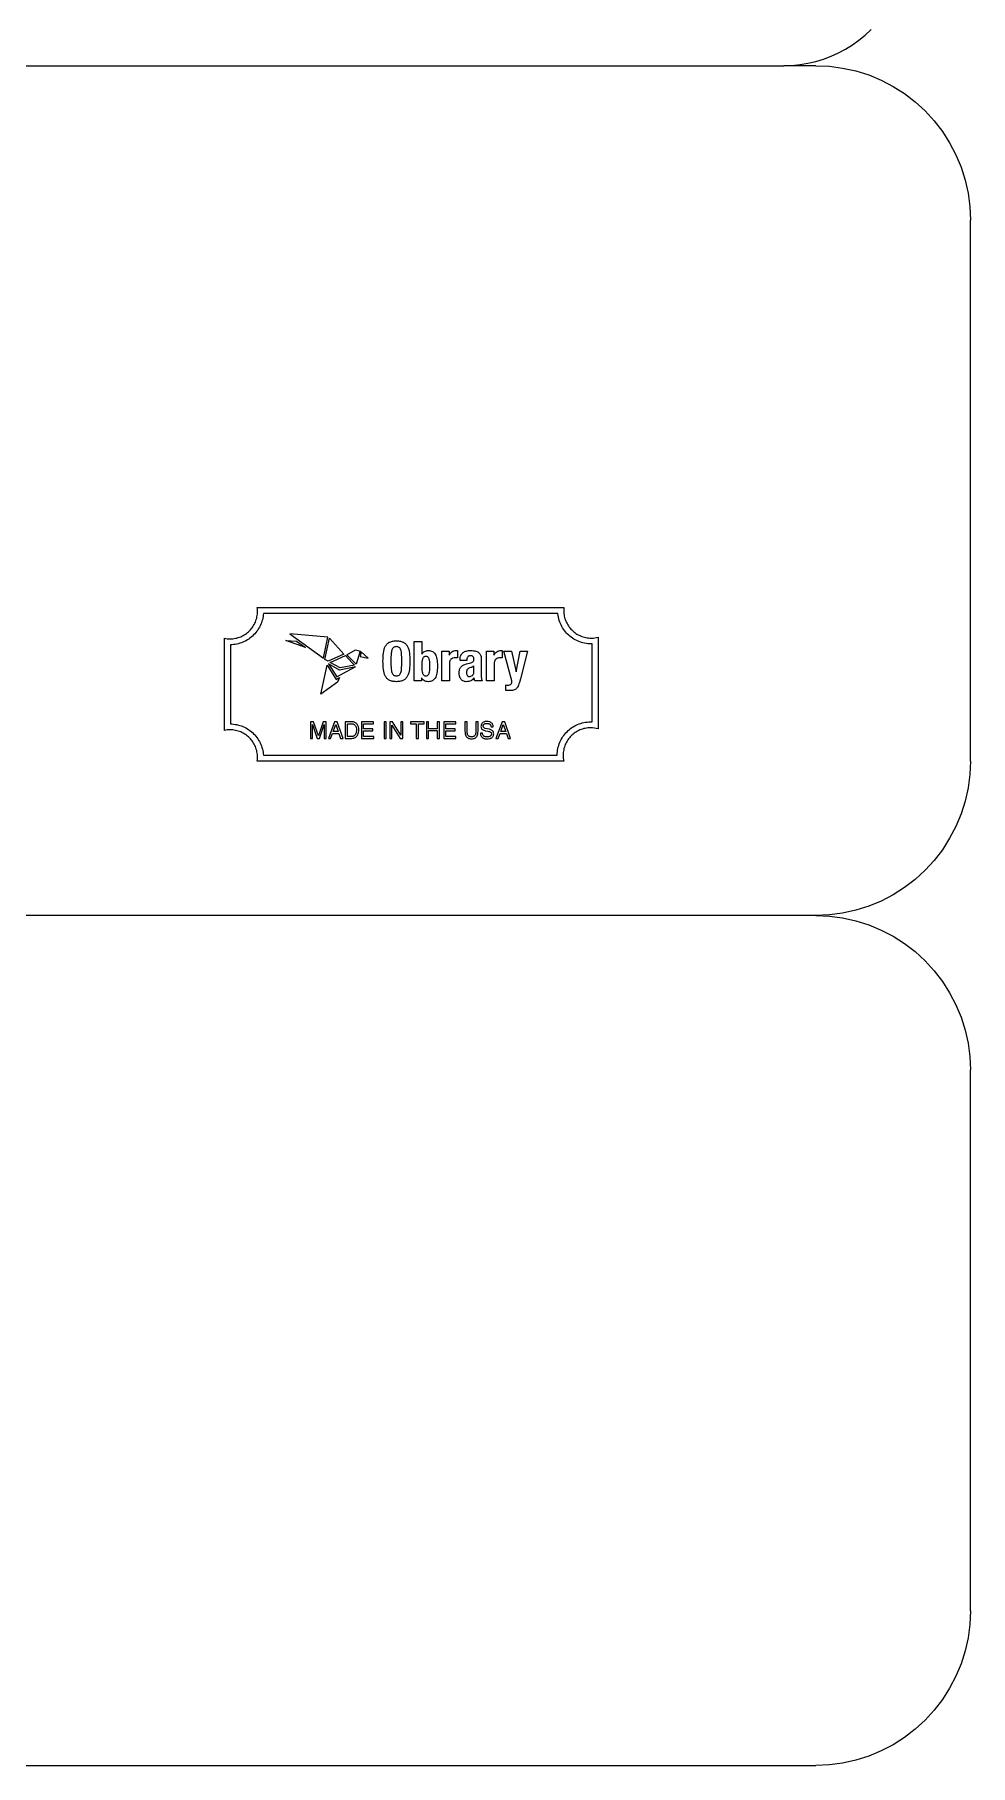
# Model space of a CAD drawing. Extents: x -213 to 213, y -294 to 294.
# Drawn here: x 59.5 to 213.3, y -293.6 to -8.9 of the extents above; entities that cross this region are included whole.
import ezdxf

# ---------------------------------------------------------------- set-up
doc = ezdxf.new("R2010")
doc.units = 0
doc.header["$MEASUREMENT"] = 0
doc.layers.get('0').update_dxf_attribs({"linetype": 'CONTINUOUS'})

msp = doc.modelspace()

# ---------------------------------------------------------------- linework, layer by layer
for p, q in [((196.05, -8.96), (197.01, -8.05)), ((191.65, -11.89), (192.82, -11.27)), ((192.82, -11.27), (193.95, -10.57)), ((193.95, -10.57), (195.02, -9.8)), ((195.02, -9.8), (196.05, -8.96)), ((55.25, -13.98), (182.7, -13.98)), ((182.7, -13.98), (184.02, -13.94)), ((187.94, -13.98), (182.7, -13.98)), ((184.02, -13.94), (185.34, -13.81)), ((185.34, -13.81), (186.65, -13.59)), ((186.65, -13.59), (187.94, -13.29)), ((187.94, -13.29), (189.21, -12.91)), ((187.94, -13.98), (190.16, -14.08)), ((189.21, -12.91), (190.45, -12.44)), ((190.16, -14.08), (192.35, -14.37)), ((190.45, -12.44), (191.65, -11.89)), ((192.35, -14.37), (194.52, -14.85)), ((194.52, -14.85), (196.63, -15.51)), ((196.63, -15.51), (198.68, -16.36)), ((198.68, -16.36), (200.64, -17.39)), ((200.64, -17.39), (202.51, -18.58)), ((202.51, -18.58), (204.27, -19.92)), ((204.27, -19.92), (205.9, -21.42)), ((205.9, -21.42), (207.4, -23.06)), ((207.4, -23.06), (208.75, -24.81)), ((208.75, -24.81), (209.94, -26.68)), ((209.94, -26.68), (210.96, -28.65)), ((210.96, -28.65), (211.81, -30.7)), ((211.81, -30.7), (212.48, -32.81)), ((212.48, -32.81), (212.96, -34.97)), ((212.96, -34.97), (213.25, -37.17)), ((213.25, -37.17), (213.34, -39.38)), ((213.34, -128.37), (213.34, -39.38)), ((95.81, -105.5), (95.89, -105.29)), ((95.89, -105.29), (95.96, -105.08)), ((95.96, -105.08), (96.02, -104.86)), ((96.02, -104.86), (96.07, -104.65)), ((96.07, -104.65), (96.11, -104.42)), ((96.11, -104.42), (96.14, -104.2)), ((96.12, -103.11), (146.52, -103.11)), ((96.15, -103.42), (96.12, -103.11)), ((96.14, -104.2), (96.16, -103.97)), ((96.17, -103.73), (96.15, -103.42)), ((96.16, -103.97), (96.17, -103.73)), ((96.96, -105.11), (96.89, -105.37)), ((97.02, -104.84), (96.96, -105.11)), ((97.07, -104.57), (97.02, -104.84)), ((97.11, -104.29), (97.07, -104.57)), ((97.12, -104.08), (97.11, -104.29)), ((145.55, -104.08), (97.12, -104.08)), ((145.55, -104.16), (145.55, -104.08)), ((145.59, -104.44), (145.55, -104.16)), ((145.64, -104.71), (145.59, -104.44)), ((145.7, -104.97), (145.64, -104.71)), ((145.77, -105.23), (145.7, -104.97)), ((145.86, -105.49), (145.77, -105.23)), ((146.5, -103.35), (146.49, -103.6)), ((146.49, -103.6), (146.5, -103.83)), ((146.52, -103.11), (146.5, -103.35)), ((146.5, -103.83), (146.52, -104.06)), ((146.52, -104.06), (146.55, -104.29)), ((146.55, -104.29), (146.58, -104.51)), ((146.58, -104.51), (146.64, -104.73)), ((146.64, -104.73), (146.7, -104.95)), ((146.7, -104.95), (146.77, -105.16)), ((146.77, -105.16), (146.85, -105.36)), ((90.73, -123.31), (90.73, -108.17)), ((90.73, -108.17), (90.95, -108.21)), ((92.32, -108.21), (92.55, -108.17)), ((92.55, -108.17), (92.77, -108.12)), ((92.77, -108.12), (92.98, -108.06)), ((92.98, -108.06), (93.19, -107.99)), ((93.19, -107.99), (93.4, -107.91)), ((93.4, -107.91), (93.6, -107.81)), ((93.6, -107.81), (93.79, -107.71)), ((93.79, -107.71), (93.98, -107.61)), ((93.98, -107.61), (94.17, -107.49)), ((94.17, -107.49), (94.35, -107.36)), ((94.35, -107.36), (94.52, -107.23)), ((94.52, -107.23), (94.68, -107.09)), ((94.68, -107.09), (94.84, -106.94)), ((94.92, -108.14), (94.71, -108.29)), ((94.84, -106.94), (94.99, -106.78)), ((95.13, -107.97), (94.92, -108.14)), ((94.99, -106.78), (95.13, -106.61)), ((95.13, -106.61), (95.27, -106.44)), ((95.33, -107.8), (95.13, -107.97)), ((95.27, -106.44), (95.39, -106.26)), ((95.52, -107.62), (95.33, -107.8)), ((95.39, -106.26), (95.51, -106.08)), ((95.51, -106.08), (95.62, -105.89)), ((95.7, -107.43), (95.52, -107.62)), ((95.62, -105.89), (95.72, -105.7)), ((95.88, -107.23), (95.7, -107.43)), ((95.72, -105.7), (95.81, -105.5)), ((96.04, -107.02), (95.88, -107.23)), ((96.19, -106.81), (96.04, -107.02)), ((96.34, -106.58), (96.19, -106.81)), ((96.47, -106.35), (96.34, -106.58)), ((96.59, -106.12), (96.47, -106.35)), ((96.7, -105.87), (96.59, -106.12)), ((96.8, -105.62), (96.7, -105.87)), ((96.89, -105.37), (96.8, -105.62)), ((107.73, -108), (101.49, -107.46)), ((101.49, -107.46), (106.99, -111.45)), ((106.99, -111.45), (107.73, -108)), ((107.24, -111.63), (108, -108.13)), ((108, -108.13), (109.46, -109.77)), ((145.96, -105.74), (145.86, -105.49)), ((146.07, -105.98), (145.96, -105.74)), ((146.19, -106.22), (146.07, -105.98)), ((146.32, -106.45), (146.19, -106.22)), ((146.46, -106.67), (146.32, -106.45)), ((146.62, -106.89), (146.46, -106.67)), ((146.78, -107.1), (146.62, -106.89)), ((146.95, -107.3), (146.78, -107.1)), ((146.85, -105.36), (146.94, -105.56)), ((146.94, -105.56), (147.04, -105.76)), ((147.13, -107.49), (146.95, -107.3)), ((147.04, -105.76), (147.15, -105.95)), ((147.32, -107.67), (147.13, -107.49)), ((147.15, -105.95), (147.27, -106.13)), ((147.27, -106.13), (147.39, -106.31)), ((147.52, -107.84), (147.32, -107.67)), ((147.39, -106.31), (147.53, -106.48)), ((147.73, -108), (147.52, -107.84)), ((147.53, -106.48), (147.67, -106.65)), ((147.67, -106.65), (147.82, -106.8)), ((147.95, -108.16), (147.73, -108)), ((147.82, -106.8), (147.98, -106.95)), ((148.17, -108.3), (147.95, -108.16)), ((147.98, -106.95), (148.14, -107.09)), ((148.14, -107.09), (148.31, -107.23)), ((148.31, -107.23), (148.49, -107.36)), ((148.49, -107.36), (148.67, -107.47)), ((148.67, -107.47), (148.86, -107.58)), ((148.86, -107.58), (149.06, -107.68)), ((149.06, -107.68), (149.26, -107.77)), ((149.26, -107.77), (149.46, -107.85)), ((149.46, -107.85), (149.67, -107.93)), ((149.67, -107.93), (149.89, -107.99)), ((149.89, -107.99), (150.11, -108.04)), ((150.11, -108.04), (150.33, -108.08)), ((150.33, -108.08), (150.56, -108.11)), ((150.56, -108.11), (150.79, -108.12)), ((150.79, -108.12), (151.02, -108.13)), ((151.02, -108.13), (151.31, -108.12)), ((151.31, -108.12), (151.6, -108.09)), ((151.6, -108.09), (151.88, -108.05)), ((151.88, -108.05), (152.15, -107.99)), ((152.15, -107.99), (152.15, -123.06)), ((90.95, -108.21), (91.18, -108.24)), ((91.18, -108.24), (91.4, -108.26)), ((91.4, -108.26), (91.63, -108.26)), ((91.63, -108.26), (91.87, -108.26)), ((91.92, -109.22), (91.7, -109.23)), ((91.7, -109.23), (91.7, -122.26)), ((91.87, -108.26), (92.1, -108.24)), ((92.19, -109.2), (91.92, -109.22)), ((92.1, -108.24), (92.32, -108.21)), ((92.47, -109.17), (92.19, -109.2)), ((92.74, -109.12), (92.47, -109.17)), ((93.01, -109.06), (92.74, -109.12)), ((93.27, -108.98), (93.01, -109.06)), ((93.52, -108.9), (93.27, -108.98)), ((93.77, -108.8), (93.52, -108.9)), ((94.02, -108.69), (93.77, -108.8)), ((94.26, -108.57), (94.02, -108.69)), ((94.49, -108.43), (94.26, -108.57)), ((94.71, -108.29), (94.49, -108.43)), ((104.05, -109.68), (100.82, -108.51)), ((100.82, -108.51), (102.54, -108.65)), ((102.54, -108.65), (104.05, -109.68)), ((110.35, -110.78), (107.78, -111.95)), ((108.12, -112.15), (110.6, -111.01)), ((109.46, -109.77), (110.35, -110.78)), ((110.6, -111.01), (111.73, -112.23)), ((110.82, -110.87), (112.29, -110.07)), ((111.94, -111.96), (110.82, -110.87)), ((112.29, -110.07), (113.01, -110.31)), ((113.01, -110.31), (112.4, -112.41)), ((113.19, -110.42), (113.01, -111.14)), ((114.32, -111.42), (113.19, -110.42)), ((116.8, -111.24), (116.82, -110.91)), ((116.82, -110.91), (116.85, -110.59)), ((116.85, -110.59), (116.9, -110.29)), ((116.9, -110.29), (116.96, -110.02)), ((116.96, -110.02), (117.05, -109.76)), ((117.05, -109.76), (117.15, -109.53)), ((117.15, -109.53), (117.21, -109.42)), ((117.21, -109.42), (117.28, -109.32)), ((117.28, -109.32), (117.35, -109.22)), ((117.35, -109.22), (117.43, -109.13)), ((117.43, -109.13), (117.51, -109.05)), ((117.51, -109.05), (117.61, -108.97)), ((117.61, -108.97), (117.71, -108.9)), ((117.71, -108.9), (117.82, -108.83)), ((117.82, -108.83), (117.93, -108.78)), ((117.93, -108.78), (118.05, -108.73)), ((118.05, -108.73), (118.19, -108.68)), ((118.12, -110.84), (118.09, -111.35)), ((118.14, -110.62), (118.12, -110.84)), ((118.17, -110.43), (118.14, -110.62)), ((118.2, -110.25), (118.17, -110.43)), ((118.19, -108.68), (118.33, -108.65)), ((118.25, -110.1), (118.2, -110.25)), ((118.3, -109.96), (118.25, -110.1)), ((118.36, -109.85), (118.3, -109.96)), ((118.33, -108.65), (118.48, -108.62)), ((118.44, -109.75), (118.36, -109.85)), ((118.52, -109.68), (118.44, -109.75)), ((118.48, -108.62), (118.64, -108.6)), ((118.62, -109.62), (118.52, -109.68)), ((118.73, -109.58), (118.62, -109.62)), ((118.64, -108.6), (118.81, -108.59)), ((118.85, -109.55), (118.73, -109.58)), ((118.81, -108.59), (118.98, -108.59)), ((118.98, -109.54), (118.85, -109.55)), ((118.98, -108.59), (119.16, -108.59)), ((119.12, -109.55), (118.98, -109.54)), ((119.24, -109.58), (119.12, -109.55)), ((119.16, -108.59), (119.33, -108.6)), ((119.35, -109.62), (119.24, -109.58)), ((119.33, -108.6), (119.49, -108.62)), ((119.45, -109.68), (119.35, -109.62)), ((119.53, -109.75), (119.45, -109.68)), ((119.49, -108.62), (119.64, -108.65)), ((119.61, -109.85), (119.53, -109.75)), ((119.67, -109.96), (119.61, -109.85)), ((119.64, -108.65), (119.78, -108.68)), ((119.72, -110.1), (119.67, -109.96)), ((119.77, -110.25), (119.72, -110.1)), ((119.8, -110.43), (119.77, -110.25)), ((119.78, -108.68), (119.91, -108.73)), ((119.83, -110.62), (119.8, -110.43)), ((119.85, -110.84), (119.83, -110.62)), ((119.87, -111.35), (119.85, -110.84)), ((119.91, -108.73), (120.04, -108.78)), ((120.04, -108.78), (120.15, -108.83)), ((120.15, -108.83), (120.26, -108.9)), ((120.26, -108.9), (120.36, -108.97)), ((120.36, -108.97), (120.46, -109.05)), ((120.46, -109.05), (120.54, -109.13)), ((120.54, -109.13), (120.62, -109.22)), ((120.62, -109.22), (120.69, -109.32)), ((120.69, -109.32), (120.76, -109.42)), ((120.76, -109.42), (120.82, -109.53)), ((120.82, -109.53), (120.92, -109.76)), ((120.92, -109.76), (121.01, -110.02)), ((121.01, -110.02), (121.07, -110.29)), ((121.07, -110.29), (121.12, -110.59)), ((121.12, -110.59), (121.15, -110.91)), ((121.15, -110.91), (121.17, -111.24)), ((121.92, -108.71), (123.17, -108.71)), ((121.92, -115.18), (121.92, -108.71)), ((123.17, -108.71), (123.17, -110.76)), ((123.17, -110.76), (123.29, -110.62)), ((123.29, -110.62), (123.4, -110.5)), ((123.4, -110.5), (123.51, -110.4)), ((123.51, -110.4), (123.63, -110.32)), ((123.63, -110.32), (123.77, -110.26)), ((123.77, -110.26), (123.91, -110.21)), ((123.91, -110.21), (124.07, -110.19)), ((124.07, -110.19), (124.24, -110.18)), ((124.24, -110.18), (124.42, -110.19)), ((124.42, -110.19), (124.6, -110.21)), ((124.6, -110.21), (124.76, -110.26)), ((124.76, -110.26), (124.9, -110.32)), ((124.9, -110.32), (125.04, -110.41)), ((125.04, -110.41), (125.16, -110.51)), ((125.16, -110.51), (125.27, -110.64)), ((125.27, -110.64), (125.37, -110.78)), ((125.37, -110.78), (125.45, -110.95)), ((125.45, -110.95), (125.53, -111.13)), ((126.45, -110.31), (127.64, -110.31)), ((126.45, -115.18), (126.45, -110.31)), ((127.64, -110.31), (127.64, -110.96)), ((127.64, -110.96), (127.76, -110.79)), ((127.76, -110.79), (127.87, -110.64)), ((127.87, -110.64), (127.99, -110.5)), ((127.99, -110.5), (128.12, -110.39)), ((128.12, -110.39), (128.27, -110.3)), ((128.27, -110.3), (128.43, -110.23)), ((128.43, -110.23), (128.6, -110.19)), ((128.6, -110.19), (128.78, -110.18)), ((128.78, -110.18), (129.01, -110.2)), ((129.01, -110.2), (129.01, -111.39)), ((129.53, -111.13), (129.59, -110.97)), ((129.59, -110.97), (129.66, -110.84)), ((129.66, -110.84), (129.75, -110.71)), ((129.75, -110.71), (129.85, -110.6)), ((129.85, -110.6), (129.96, -110.51)), ((129.96, -110.51), (130.08, -110.43)), ((130.08, -110.43), (130.21, -110.36)), ((130.21, -110.36), (130.35, -110.3)), ((130.35, -110.3), (130.5, -110.26)), ((130.5, -110.26), (130.66, -110.22)), ((130.66, -110.22), (130.82, -110.2)), ((130.82, -110.2), (130.99, -110.18)), ((130.99, -110.18), (131.17, -110.18)), ((131.17, -110.18), (131.43, -110.19)), ((131.43, -110.19), (131.67, -110.21)), ((131.67, -110.21), (131.88, -110.24)), ((131.88, -110.24), (132.07, -110.29)), ((132.07, -110.29), (132.23, -110.35)), ((132.23, -110.35), (132.38, -110.42)), ((132.38, -110.42), (132.5, -110.5)), ((132.5, -110.5), (132.61, -110.6)), ((132.61, -110.6), (132.69, -110.7)), ((132.69, -110.7), (132.77, -110.81)), ((132.77, -110.81), (132.82, -110.94)), ((132.82, -110.94), (132.87, -111.07)), ((133.82, -110.31), (135.02, -110.31)), ((133.82, -115.18), (133.82, -110.31)), ((135.02, -110.31), (135.02, -110.96)), ((135.02, -110.96), (135.13, -110.79)), ((135.13, -110.79), (135.24, -110.64)), ((135.24, -110.64), (135.36, -110.5)), ((135.36, -110.5), (135.5, -110.39)), ((135.5, -110.39), (135.64, -110.3)), ((135.64, -110.3), (135.8, -110.23)), ((135.8, -110.23), (135.97, -110.19)), ((135.97, -110.19), (136.16, -110.18)), ((136.16, -110.18), (136.38, -110.2)), ((136.38, -110.2), (136.38, -111.39)), ((136.63, -110.31), (137.93, -110.31)), ((137.99, -115.18), (136.63, -110.31)), ((137.93, -110.31), (138.66, -113.67)), ((138.66, -113.67), (139.31, -110.31)), ((139.31, -110.31), (140.56, -110.31)), ((140.56, -110.31), (139.38, -114.85)), ((148.4, -108.43), (148.17, -108.3)), ((148.64, -108.55), (148.4, -108.43)), ((148.88, -108.66), (148.64, -108.55)), ((149.13, -108.76), (148.88, -108.66)), ((149.39, -108.85), (149.13, -108.76)), ((149.65, -108.92), (149.39, -108.85)), ((149.91, -108.99), (149.65, -108.92)), ((150.18, -109.03), (149.91, -108.99)), ((150.46, -109.07), (150.18, -109.03)), ((150.74, -109.09), (150.46, -109.07)), ((151.02, -109.1), (150.74, -109.09)), ((151.18, -109.09), (151.02, -109.1)), ((151.18, -121.93), (151.18, -109.09)), ((106.59, -117.35), (107.63, -112.58)), ((107.78, -111.95), (107.24, -111.63)), ((107.63, -112.58), (109.11, -114.92)), ((107.81, -112.35), (109.21, -114.53)), ((109.62, -113.42), (107.81, -112.35)), ((109.73, -113.04), (108.12, -112.15)), ((109.21, -114.53), (112.12, -112.94)), ((112.28, -112.84), (109.62, -113.42)), ((112.08, -112.57), (109.73, -113.04)), ((111.73, -112.23), (112.08, -112.57)), ((112.4, -112.41), (111.94, -111.96)), ((112.12, -112.94), (112.28, -112.84)), ((113.01, -111.14), (114.32, -111.42)), ((116.78, -111.94), (116.79, -111.58)), ((116.79, -112.31), (116.78, -111.94)), ((116.79, -111.58), (116.8, -111.24)), ((116.8, -112.65), (116.79, -112.31)), ((116.82, -112.98), (116.8, -112.65)), ((116.85, -113.3), (116.82, -112.98)), ((116.9, -113.59), (116.85, -113.3)), ((116.96, -113.87), (116.9, -113.59)), ((117.05, -114.13), (116.96, -113.87)), ((118.09, -111.35), (118.09, -111.94)), ((118.09, -111.94), (118.09, -112.55)), ((118.09, -112.55), (118.12, -113.05)), ((118.12, -113.05), (118.14, -113.27)), ((118.14, -113.27), (118.17, -113.47)), ((118.17, -113.47), (118.2, -113.64)), ((118.2, -113.64), (118.25, -113.8)), ((118.25, -113.8), (118.3, -113.93)), ((119.67, -113.93), (119.72, -113.8)), ((119.72, -113.8), (119.77, -113.64)), ((119.77, -113.64), (119.8, -113.47)), ((119.8, -113.47), (119.83, -113.27)), ((119.83, -113.27), (119.85, -113.05)), ((119.85, -113.05), (119.87, -112.55)), ((119.88, -111.94), (119.87, -111.35)), ((119.87, -112.55), (119.88, -111.94)), ((121.01, -113.87), (120.92, -114.13)), ((121.07, -113.59), (121.01, -113.87)), ((121.12, -113.3), (121.07, -113.59)), ((121.15, -112.98), (121.12, -113.3)), ((121.17, -112.65), (121.15, -112.98)), ((121.17, -111.24), (121.18, -111.58)), ((121.18, -112.31), (121.17, -112.65)), ((121.18, -111.58), (121.19, -111.94)), ((121.19, -111.94), (121.18, -112.31)), ((123.19, -112.04), (123.17, -112.37)), ((123.17, -112.37), (123.17, -112.74)), ((123.17, -112.74), (123.17, -113.12)), ((123.17, -113.12), (123.19, -113.44)), ((123.23, -111.77), (123.19, -112.04)), ((123.19, -113.44), (123.23, -113.71)), ((123.26, -111.65), (123.23, -111.77)), ((123.23, -113.71), (123.26, -113.83)), ((123.29, -111.54), (123.26, -111.65)), ((123.26, -113.83), (123.29, -113.94)), ((123.33, -111.45), (123.29, -111.54)), ((123.38, -111.37), (123.33, -111.45)), ((123.43, -111.3), (123.38, -111.37)), ((123.49, -111.24), (123.43, -111.3)), ((123.56, -111.2), (123.49, -111.24)), ((123.64, -111.16), (123.56, -111.2)), ((123.73, -111.15), (123.64, -111.16)), ((123.83, -111.14), (123.73, -111.15)), ((123.93, -111.15), (123.83, -111.14)), ((124.01, -111.16), (123.93, -111.15)), ((124.09, -111.2), (124.01, -111.16)), ((124.16, -111.24), (124.09, -111.2)), ((124.22, -111.3), (124.16, -111.24)), ((124.28, -111.37), (124.22, -111.3)), ((124.32, -111.45), (124.28, -111.37)), ((124.36, -111.54), (124.32, -111.45)), ((124.39, -111.65), (124.36, -111.54)), ((124.36, -113.94), (124.39, -113.83)), ((124.42, -111.77), (124.39, -111.65)), ((124.39, -113.83), (124.42, -113.71)), ((124.46, -112.04), (124.42, -111.77)), ((124.42, -113.71), (124.46, -113.44)), ((124.48, -112.37), (124.46, -112.04)), ((124.46, -113.44), (124.48, -113.12)), ((124.48, -112.74), (124.48, -112.37)), ((124.48, -113.12), (124.48, -112.74)), ((125.53, -111.13), (125.59, -111.34)), ((125.59, -111.34), (125.64, -111.58)), ((125.64, -111.58), (125.68, -111.83)), ((125.68, -113.65), (125.64, -113.91)), ((125.68, -111.83), (125.71, -112.11)), ((125.71, -113.37), (125.68, -113.65)), ((125.71, -112.11), (125.73, -112.41)), ((125.73, -113.07), (125.71, -113.37)), ((125.73, -112.41), (125.73, -112.74)), ((125.73, -112.74), (125.73, -113.07)), ((127.72, -112.03), (127.7, -112.14)), ((127.7, -112.14), (127.7, -112.25)), ((127.7, -112.25), (127.7, -115.18)), ((127.75, -111.93), (127.72, -112.03)), ((127.78, -111.84), (127.75, -111.93)), ((127.82, -111.76), (127.78, -111.84)), ((127.88, -111.69), (127.82, -111.76)), ((127.93, -111.62), (127.88, -111.69)), ((128, -111.57), (127.93, -111.62)), ((128.07, -111.52), (128, -111.57)), ((128.14, -111.48), (128.07, -111.52)), ((128.21, -111.45), (128.14, -111.48)), ((128.29, -111.42), (128.21, -111.45)), ((128.46, -111.39), (128.29, -111.42)), ((128.62, -111.37), (128.46, -111.39)), ((128.82, -111.38), (128.62, -111.37)), ((129.01, -111.39), (128.82, -111.38)), ((129.3, -113.91), (129.31, -113.74)), ((129.31, -113.74), (129.32, -113.59)), ((129.32, -113.59), (129.34, -113.45)), ((129.34, -113.45), (129.37, -113.32)), ((129.37, -113.32), (129.41, -113.2)), ((129.41, -113.2), (129.46, -113.09)), ((129.46, -111.48), (129.49, -111.3)), ((129.46, -111.68), (129.46, -111.48)), ((129.46, -111.8), (129.46, -111.68)), ((130.58, -111.8), (129.46, -111.8)), ((129.46, -113.09), (129.52, -112.99)), ((129.49, -111.3), (129.53, -111.13)), ((129.52, -112.99), (129.59, -112.89)), ((129.59, -112.89), (129.67, -112.81)), ((129.67, -112.81), (129.77, -112.73)), ((129.77, -112.73), (129.87, -112.66)), ((129.87, -112.66), (129.98, -112.6)), ((129.98, -112.6), (130.1, -112.54)), ((130.1, -112.54), (130.23, -112.48)), ((130.23, -112.48), (130.53, -112.39)), ((130.51, -113.62), (130.5, -113.77)), ((130.5, -113.77), (130.5, -113.91)), ((130.54, -113.48), (130.51, -113.62)), ((130.53, -112.39), (131.24, -112.2)), ((130.59, -113.36), (130.54, -113.48)), ((130.59, -111.53), (130.58, -111.66)), ((130.58, -111.66), (130.58, -111.8)), ((130.62, -111.4), (130.59, -111.53)), ((130.66, -113.26), (130.59, -113.36)), ((130.66, -111.3), (130.62, -111.4)), ((130.73, -111.2), (130.66, -111.3)), ((130.76, -113.17), (130.66, -113.26)), ((130.81, -111.13), (130.73, -111.2)), ((130.88, -113.09), (130.76, -113.17)), ((130.91, -111.08), (130.81, -111.13)), ((131.03, -113.03), (130.88, -113.09)), ((131.02, -111.04), (130.91, -111.08)), ((131.16, -111.03), (131.02, -111.04)), ((131.2, -112.99), (131.03, -113.03)), ((131.3, -111.04), (131.16, -111.03)), ((131.33, -112.95), (131.2, -112.99)), ((131.24, -112.2), (131.37, -112.16)), ((131.42, -111.07), (131.3, -111.04)), ((131.46, -112.9), (131.33, -112.95)), ((131.37, -112.16), (131.47, -112.11)), ((131.52, -111.12), (131.42, -111.07)), ((131.6, -112.83), (131.46, -112.9)), ((131.47, -112.11), (131.56, -112.06)), ((131.6, -111.19), (131.52, -111.12)), ((131.56, -112.06), (131.63, -112)), ((131.66, -111.28), (131.6, -111.19)), ((131.74, -112.74), (131.6, -112.83)), ((131.63, -112), (131.68, -111.93)), ((131.71, -111.38), (131.66, -111.28)), ((131.68, -111.93), (131.71, -111.84)), ((131.73, -111.5), (131.71, -111.38)), ((131.71, -111.84), (131.73, -111.74)), ((131.72, -113.89), (131.73, -113.8)), ((131.74, -111.63), (131.73, -111.5)), ((131.73, -111.74), (131.74, -111.63)), ((131.73, -113.8), (131.74, -113.7)), ((131.74, -113.7), (131.74, -112.74)), ((132.87, -111.07), (132.9, -111.21)), ((132.9, -111.21), (132.92, -111.36)), ((132.92, -111.36), (132.93, -111.51)), ((132.93, -111.51), (132.93, -111.67)), ((132.93, -111.67), (132.93, -114.24)), ((135.08, -112.14), (135.07, -112.25)), ((135.07, -112.25), (135.07, -115.18)), ((135.09, -112.03), (135.08, -112.14)), ((135.12, -111.93), (135.09, -112.03)), ((135.15, -111.84), (135.12, -111.93)), ((135.2, -111.76), (135.15, -111.84)), ((135.25, -111.69), (135.2, -111.76)), ((135.31, -111.62), (135.25, -111.69)), ((135.37, -111.57), (135.31, -111.62)), ((135.44, -111.52), (135.37, -111.57)), ((135.51, -111.48), (135.44, -111.52)), ((135.59, -111.45), (135.51, -111.48)), ((135.67, -111.42), (135.59, -111.45)), ((135.83, -111.39), (135.67, -111.42)), ((135.99, -111.37), (135.83, -111.39)), ((136.19, -111.38), (135.99, -111.37)), ((136.38, -111.39), (136.19, -111.38)), ((109.28, -115.37), (106.59, -117.35)), ((109.11, -114.92), (109.61, -114.63)), ((109.61, -114.63), (109.28, -115.37)), ((117.15, -114.36), (117.05, -114.13)), ((117.21, -114.47), (117.15, -114.36)), ((117.28, -114.57), (117.21, -114.47)), ((117.35, -114.67), (117.28, -114.57)), ((117.43, -114.76), (117.35, -114.67)), ((117.51, -114.84), (117.43, -114.76)), ((117.61, -114.92), (117.51, -114.84)), ((117.71, -114.99), (117.61, -114.92)), ((117.82, -115.06), (117.71, -114.99)), ((117.93, -115.11), (117.82, -115.06)), ((118.05, -115.16), (117.93, -115.11)), ((118.19, -115.21), (118.05, -115.16)), ((118.33, -115.24), (118.19, -115.21)), ((118.3, -113.93), (118.36, -114.04)), ((118.48, -115.27), (118.33, -115.24)), ((118.36, -114.04), (118.44, -114.14)), ((118.44, -114.14), (118.52, -114.21)), ((118.64, -115.29), (118.48, -115.27)), ((118.52, -114.21), (118.62, -114.27)), ((118.62, -114.27), (118.73, -114.31)), ((118.81, -115.3), (118.64, -115.29)), ((118.73, -114.31), (118.85, -114.34)), ((118.98, -115.31), (118.81, -115.3)), ((118.85, -114.34), (118.98, -114.34)), ((118.98, -114.34), (119.12, -114.34)), ((119.16, -115.3), (118.98, -115.31)), ((119.12, -114.34), (119.24, -114.31)), ((119.33, -115.29), (119.16, -115.3)), ((119.24, -114.31), (119.35, -114.27)), ((119.49, -115.27), (119.33, -115.29)), ((119.35, -114.27), (119.45, -114.21)), ((119.45, -114.21), (119.53, -114.14)), ((119.64, -115.24), (119.49, -115.27)), ((119.53, -114.14), (119.61, -114.04)), ((119.61, -114.04), (119.67, -113.93)), ((119.78, -115.21), (119.64, -115.24)), ((119.91, -115.16), (119.78, -115.21)), ((120.04, -115.11), (119.91, -115.16)), ((120.15, -115.06), (120.04, -115.11)), ((120.26, -114.99), (120.15, -115.06)), ((120.36, -114.92), (120.26, -114.99)), ((120.46, -114.84), (120.36, -114.92)), ((120.54, -114.76), (120.46, -114.84)), ((120.62, -114.67), (120.54, -114.76)), ((120.69, -114.57), (120.62, -114.67)), ((120.76, -114.47), (120.69, -114.57)), ((120.82, -114.36), (120.76, -114.47)), ((120.92, -114.13), (120.82, -114.36)), ((123.11, -115.18), (121.92, -115.18)), ((123.13, -114.66), (123.11, -115.18)), ((123.24, -114.82), (123.13, -114.66)), ((123.35, -114.95), (123.24, -114.82)), ((123.29, -113.94), (123.33, -114.04)), ((123.33, -114.04), (123.38, -114.12)), ((123.47, -115.06), (123.35, -114.95)), ((123.38, -114.12), (123.43, -114.19)), ((123.43, -114.19), (123.49, -114.24)), ((123.6, -115.15), (123.47, -115.06)), ((123.49, -114.24), (123.56, -114.29)), ((123.56, -114.29), (123.64, -114.32)), ((123.74, -115.22), (123.6, -115.15)), ((123.64, -114.32), (123.73, -114.34)), ((123.73, -114.34), (123.83, -114.34)), ((123.9, -115.27), (123.74, -115.22)), ((123.83, -114.34), (123.93, -114.34)), ((124.06, -115.3), (123.9, -115.27)), ((123.93, -114.34), (124.01, -114.32)), ((124.01, -114.32), (124.09, -114.29)), ((124.24, -115.31), (124.06, -115.3)), ((124.09, -114.29), (124.16, -114.24)), ((124.16, -114.24), (124.22, -114.19)), ((124.22, -114.19), (124.28, -114.12)), ((124.42, -115.3), (124.24, -115.31)), ((124.28, -114.12), (124.32, -114.04)), ((124.32, -114.04), (124.36, -113.94)), ((124.6, -115.27), (124.42, -115.3)), ((124.76, -115.22), (124.6, -115.27)), ((124.9, -115.16), (124.76, -115.22)), ((125.04, -115.08), (124.9, -115.16)), ((125.16, -114.97), (125.04, -115.08)), ((125.27, -114.85), (125.16, -114.97)), ((125.37, -114.7), (125.27, -114.85)), ((125.45, -114.54), (125.37, -114.7)), ((125.53, -114.35), (125.45, -114.54)), ((125.59, -114.14), (125.53, -114.35)), ((125.64, -113.91), (125.59, -114.14)), ((127.7, -115.18), (126.45, -115.18)), ((129.32, -114.16), (129.3, -113.91)), ((129.34, -114.28), (129.32, -114.16)), ((129.36, -114.4), (129.34, -114.28)), ((129.4, -114.52), (129.36, -114.4)), ((129.44, -114.64), (129.4, -114.52)), ((129.5, -114.75), (129.44, -114.64)), ((129.56, -114.85), (129.5, -114.75)), ((129.64, -114.95), (129.56, -114.85)), ((129.72, -115.04), (129.64, -114.95)), ((129.82, -115.11), (129.72, -115.04)), ((129.93, -115.18), (129.82, -115.11)), ((130.05, -115.23), (129.93, -115.18)), ((130.18, -115.27), (130.05, -115.23)), ((130.32, -115.3), (130.18, -115.27)), ((130.48, -115.31), (130.32, -115.3)), ((130.69, -115.3), (130.48, -115.31)), ((130.5, -113.91), (130.52, -114.04)), ((130.52, -114.04), (130.56, -114.15)), ((130.56, -114.15), (130.61, -114.25)), ((130.61, -114.25), (130.67, -114.34)), ((130.67, -114.34), (130.75, -114.4)), ((130.88, -115.28), (130.69, -115.3)), ((130.75, -114.4), (130.8, -114.42)), ((130.8, -114.42), (130.85, -114.44)), ((130.85, -114.44), (130.91, -114.45)), ((131.06, -115.24), (130.88, -115.28)), ((130.91, -114.45), (130.97, -114.45)), ((130.97, -114.45), (131.1, -114.44)), ((131.21, -115.18), (131.06, -115.24)), ((131.1, -114.44), (131.23, -114.41)), ((131.36, -115.09), (131.21, -115.18)), ((131.23, -114.41), (131.36, -114.36)), ((131.36, -114.36), (131.48, -114.28)), ((131.49, -114.98), (131.36, -115.09)), ((131.48, -114.28), (131.53, -114.23)), ((131.61, -114.84), (131.49, -114.98)), ((131.53, -114.23), (131.58, -114.17)), ((131.58, -114.17), (131.63, -114.11)), ((131.74, -114.67), (131.61, -114.84)), ((131.63, -114.11), (131.66, -114.04)), ((131.66, -114.04), (131.7, -113.97)), ((131.7, -113.97), (131.72, -113.89)), ((131.8, -114.93), (131.74, -114.67)), ((131.84, -115.06), (131.8, -114.93)), ((131.89, -115.18), (131.84, -115.06)), ((133.09, -115.18), (131.89, -115.18)), ((132.93, -114.24), (132.94, -114.53)), ((132.94, -114.53), (132.96, -114.77)), ((132.96, -114.77), (132.98, -114.88)), ((132.98, -114.88), (133.01, -114.98)), ((133.01, -114.98), (133.09, -115.18)), ((135.07, -115.18), (133.82, -115.18)), ((137, -115.84), (137.16, -115.86)), ((137, -116.77), (137, -115.84)), ((137.16, -115.86), (137.32, -115.87)), ((137.32, -115.87), (137.48, -115.85)), ((137.48, -115.85), (137.62, -115.82)), ((137.62, -115.82), (137.73, -115.76)), ((137.73, -115.76), (137.82, -115.69)), ((137.82, -115.69), (137.89, -115.59)), ((137.89, -115.59), (137.94, -115.47)), ((137.94, -115.47), (137.97, -115.33)), ((137.97, -115.33), (137.99, -115.18)), ((138.23, -116.71), (138.07, -116.74)), ((138.37, -116.67), (138.23, -116.71)), ((138.49, -116.61), (138.37, -116.67)), ((138.61, -116.54), (138.49, -116.61)), ((138.71, -116.44), (138.61, -116.54)), ((138.81, -116.33), (138.71, -116.44)), ((138.9, -116.2), (138.81, -116.33)), ((138.99, -116.04), (138.9, -116.2)), ((139.07, -115.86), (138.99, -116.04)), ((139.14, -115.65), (139.07, -115.86)), ((139.22, -115.42), (139.14, -115.65)), ((139.38, -114.85), (139.22, -115.42)), ((137.51, -116.77), (137, -116.77)), ((137.9, -116.76), (137.51, -116.77)), ((138.07, -116.74), (137.9, -116.76)), ((91.7, -122.26), (91.92, -122.26)), ((91.92, -122.26), (92.19, -122.28)), ((92.19, -122.28), (92.47, -122.32)), ((92.47, -122.32), (92.74, -122.37)), ((92.74, -122.37), (93.01, -122.43)), ((105.38, -121.91), (104.86, -121.91)), ((104.86, -121.91), (104.86, -124.63)), ((105.2, -122.34), (105.98, -124.63)), ((105.2, -122.42), (105.2, -122.34)), ((106.16, -124.22), (105.38, -121.91)), ((106.94, -121.91), (106.16, -124.22)), ((106.34, -124.63), (107.12, -122.34)), ((107.46, -121.91), (106.94, -121.91)), ((107.12, -122.34), (107.11, -122.75)), ((107.46, -124.63), (107.46, -121.91)), ((108.83, -121.91), (107.8, -124.63)), ((108.58, -123.52), (109.02, -122.32)), ((109.25, -121.91), (108.83, -121.91)), ((109.02, -122.32), (109.43, -123.52)), ((110.23, -124.63), (109.25, -121.91)), ((110.55, -121.91), (110.55, -124.63)), ((111.66, -121.91), (110.55, -121.91)), ((110.93, -124.32), (110.93, -122.22)), ((110.93, -122.22), (111.59, -122.22)), ((111.59, -122.22), (111.69, -122.23)), ((111.8, -121.92), (111.66, -121.91)), ((111.69, -122.23), (111.79, -122.24)), ((111.79, -122.24), (111.88, -122.26)), ((111.92, -121.93), (111.8, -121.92)), ((111.88, -122.26), (111.96, -122.3)), ((112.05, -121.97), (111.92, -121.93)), ((111.96, -122.3), (112.04, -122.34)), ((112.04, -122.34), (112.11, -122.38)), ((112.16, -122.01), (112.05, -121.97)), ((112.11, -122.38), (112.17, -122.44)), ((112.27, -122.07), (112.16, -122.01)), ((112.36, -122.13), (112.27, -122.07)), ((112.45, -122.21), (112.36, -122.13)), ((112.54, -122.31), (112.45, -122.21)), ((112.6, -122.4), (112.54, -122.31)), ((112.65, -122.5), (112.6, -122.4)), ((113.24, -121.91), (113.24, -124.63)), ((115.23, -121.91), (113.24, -121.91)), ((113.6, -122.24), (115.23, -122.24)), ((113.6, -123.07), (113.6, -122.24)), ((115.23, -122.24), (115.23, -121.91)), ((117.33, -121.91), (116.97, -121.91)), ((116.97, -121.91), (116.97, -124.63)), ((117.33, -124.63), (117.33, -121.91)), ((117.89, -121.91), (117.89, -124.63)), ((118.32, -121.91), (117.89, -121.91)), ((119.69, -124.12), (118.32, -121.91)), ((120.05, -121.91), (119.69, -121.91)), ((119.69, -121.91), (119.69, -124.12)), ((120.05, -124.63), (120.05, -121.91)), ((121.33, -121.91), (121.33, -122.23)), ((123.54, -121.91), (121.33, -121.91)), ((121.33, -122.23), (122.25, -122.23)), ((122.25, -122.23), (122.25, -124.63)), ((122.61, -124.63), (122.61, -122.23)), ((122.61, -122.23), (123.54, -122.23)), ((123.54, -122.23), (123.54, -121.91)), ((123.91, -121.91), (123.91, -124.63)), ((124.27, -121.91), (123.91, -121.91)), ((124.27, -123.04), (124.27, -121.91)), ((126.07, -121.91), (125.69, -121.91)), ((125.69, -121.91), (125.69, -123.04)), ((126.07, -124.63), (126.07, -121.91)), ((126.77, -121.91), (126.77, -124.63)), ((128.75, -121.91), (126.77, -121.91)), ((127.12, -122.24), (128.75, -122.24)), ((127.12, -123.07), (127.12, -122.24)), ((128.75, -122.24), (128.75, -121.91)), ((130.64, -121.91), (130.26, -121.91)), ((130.26, -121.91), (130.26, -123.44)), ((130.64, -123.59), (130.64, -121.91)), ((132.41, -121.91), (132.04, -121.91)), ((132.04, -121.91), (132.04, -123.59)), ((132.41, -123.44), (132.41, -121.91)), ((132.96, -122.34), (132.93, -122.42)), ((132.99, -122.27), (132.96, -122.34)), ((133.04, -122.2), (132.99, -122.27)), ((133.09, -122.14), (133.04, -122.2)), ((133.15, -122.08), (133.09, -122.14)), ((133.21, -122.03), (133.15, -122.08)), ((133.29, -121.98), (133.21, -122.03)), ((133.28, -122.45), (133.33, -122.37)), ((133.37, -121.94), (133.29, -121.98)), ((133.33, -122.37), (133.39, -122.3)), ((133.46, -121.91), (133.37, -121.94)), ((133.39, -122.3), (133.47, -122.24)), ((133.55, -121.88), (133.46, -121.91)), ((133.47, -122.24), (133.58, -122.2)), ((133.65, -121.86), (133.55, -121.88)), ((133.58, -122.2), (133.71, -122.17)), ((133.76, -121.85), (133.65, -121.86)), ((133.71, -122.17), (133.86, -122.16)), ((133.87, -121.85), (133.76, -121.85)), ((133.86, -122.16), (134.05, -122.17)), ((134.08, -121.86), (133.87, -121.85)), ((134.05, -122.17), (134.13, -122.19)), ((134.27, -121.9), (134.08, -121.86)), ((134.13, -122.19), (134.2, -122.21)), ((134.2, -122.21), (134.27, -122.25)), ((134.36, -121.93), (134.27, -121.9)), ((134.27, -122.25), (134.33, -122.28)), ((134.33, -122.28), (134.38, -122.33)), ((134.44, -121.96), (134.36, -121.93)), ((134.38, -122.33), (134.43, -122.38)), ((134.43, -122.38), (134.47, -122.44)), ((134.52, -122), (134.44, -121.96)), ((134.59, -122.05), (134.52, -122)), ((134.66, -122.11), (134.59, -122.05)), ((134.72, -122.17), (134.66, -122.11)), ((134.77, -122.24), (134.72, -122.17)), ((134.81, -122.32), (134.77, -122.24)), ((134.85, -122.41), (134.81, -122.32)), ((134.87, -122.5), (134.85, -122.41)), ((136.38, -121.91), (135.34, -124.63)), ((136.13, -123.52), (136.56, -122.32)), ((136.79, -121.91), (136.38, -121.91)), ((136.56, -122.32), (136.97, -123.52)), ((137.77, -124.63), (136.79, -121.91)), ((148.54, -122.46), (148.78, -122.35)), ((148.78, -122.35), (149.03, -122.25)), ((149.03, -122.25), (149.29, -122.16)), ((149.29, -122.16), (149.55, -122.09)), ((149.55, -122.09), (149.82, -122.03)), ((149.82, -122.03), (150.09, -121.98)), ((150.09, -121.98), (150.36, -121.95)), ((150.36, -121.95), (150.64, -121.92)), ((150.64, -121.92), (150.93, -121.92)), ((150.93, -121.92), (151.18, -121.93)), ((90.95, -123.27), (90.73, -123.31)), ((91.18, -123.25), (90.95, -123.27)), ((91.4, -123.23), (91.18, -123.25)), ((91.63, -123.22), (91.4, -123.23)), ((91.87, -123.23), (91.63, -123.22)), ((92.1, -123.25), (91.87, -123.23)), ((92.32, -123.28), (92.1, -123.25)), ((92.55, -123.32), (92.32, -123.28)), ((92.77, -123.37), (92.55, -123.32)), ((92.98, -123.43), (92.77, -123.37)), ((93.19, -123.5), (92.98, -123.43)), ((93.01, -122.43), (93.27, -122.5)), ((93.4, -123.58), (93.19, -123.5)), ((93.27, -122.5), (93.52, -122.59)), ((93.6, -123.67), (93.4, -123.58)), ((93.52, -122.59), (93.77, -122.69)), ((93.79, -123.77), (93.6, -123.67)), ((93.77, -122.69), (94.02, -122.8)), ((93.98, -123.88), (93.79, -123.77)), ((94.17, -124), (93.98, -123.88)), ((94.02, -122.8), (94.26, -122.92)), ((94.35, -124.12), (94.17, -124)), ((94.26, -122.92), (94.49, -123.05)), ((94.52, -124.26), (94.35, -124.12)), ((94.49, -123.05), (94.71, -123.2)), ((94.68, -124.4), (94.52, -124.26)), ((94.84, -124.55), (94.68, -124.4)), ((94.71, -123.2), (94.92, -123.35)), ((94.99, -124.71), (94.84, -124.55)), ((94.92, -123.35), (95.13, -123.51)), ((95.13, -124.87), (94.99, -124.71)), ((95.13, -123.51), (95.33, -123.68)), ((95.27, -125.04), (95.13, -124.87)), ((95.39, -125.22), (95.27, -125.04)), ((95.33, -123.68), (95.52, -123.87)), ((95.51, -125.41), (95.39, -125.22)), ((95.52, -123.87), (95.7, -124.06)), ((95.7, -124.06), (95.88, -124.26)), ((95.88, -124.26), (96.04, -124.46)), ((96.04, -124.46), (96.19, -124.68)), ((96.19, -124.68), (96.34, -124.9)), ((96.34, -124.9), (96.47, -125.13)), ((96.47, -125.13), (96.59, -125.37)), ((104.86, -124.63), (105.21, -124.63)), ((105.21, -123.03), (105.2, -122.42)), ((105.21, -124.63), (105.21, -123.03)), ((105.98, -124.63), (106.34, -124.63)), ((107.11, -122.75), (107.11, -123.03)), ((107.11, -123.03), (107.11, -124.63)), ((107.11, -124.63), (107.46, -124.63)), ((107.8, -124.63), (108.17, -124.63)), ((108.17, -124.63), (108.48, -123.82)), ((108.48, -123.82), (109.55, -123.82)), ((109.43, -123.52), (108.58, -123.52)), ((109.55, -123.82), (109.82, -124.63)), ((109.82, -124.63), (110.23, -124.63)), ((110.55, -124.63), (111.66, -124.63)), ((111.59, -124.32), (110.93, -124.32)), ((111.75, -124.31), (111.59, -124.32)), ((111.66, -124.63), (111.83, -124.62)), ((111.82, -124.3), (111.75, -124.31)), ((111.89, -124.28), (111.82, -124.3)), ((111.83, -124.62), (111.98, -124.59)), ((111.99, -124.24), (111.89, -124.28)), ((111.98, -124.59), (112.12, -124.55)), ((112.09, -124.18), (111.99, -124.24)), ((112.17, -124.1), (112.09, -124.18)), ((112.12, -124.55), (112.25, -124.48)), ((112.17, -122.44), (112.23, -122.51)), ((112.24, -124), (112.17, -124.1)), ((112.23, -122.51), (112.28, -122.58)), ((112.29, -123.91), (112.24, -124)), ((112.25, -124.48), (112.37, -124.39)), ((112.28, -122.58), (112.32, -122.66)), ((112.34, -123.81), (112.29, -123.91)), ((112.32, -122.66), (112.35, -122.75)), ((112.37, -123.7), (112.34, -123.81)), ((112.35, -122.75), (112.38, -122.84)), ((112.4, -123.58), (112.37, -123.7)), ((112.37, -124.39), (112.47, -124.28)), ((112.38, -122.84), (112.42, -123.06)), ((112.42, -123.43), (112.4, -123.58)), ((112.42, -123.06), (112.43, -123.3)), ((112.43, -123.3), (112.42, -123.43)), ((112.47, -124.28), (112.56, -124.16)), ((112.56, -124.16), (112.64, -124.02)), ((112.64, -124.02), (112.71, -123.84)), ((112.7, -122.61), (112.65, -122.5)), ((112.74, -122.72), (112.7, -122.61)), ((112.71, -123.84), (112.76, -123.64)), ((112.77, -122.84), (112.74, -122.72)), ((112.76, -123.64), (112.8, -123.44)), ((112.79, -122.96), (112.77, -122.84)), ((112.8, -123.09), (112.79, -122.96)), ((112.81, -123.22), (112.8, -123.09)), ((112.8, -123.44), (112.81, -123.22)), ((113.24, -124.63), (115.26, -124.63)), ((115.11, -123.07), (113.6, -123.07)), ((113.6, -124.31), (113.6, -123.38)), ((113.6, -123.38), (115.11, -123.38)), ((115.26, -124.31), (113.6, -124.31)), ((115.11, -123.38), (115.11, -123.07)), ((115.26, -124.63), (115.26, -124.31)), ((116.97, -124.63), (117.33, -124.63)), ((117.89, -124.63), (118.23, -124.63)), ((118.23, -124.63), (118.23, -122.43)), ((118.23, -122.43), (119.63, -124.63)), ((119.63, -124.63), (120.05, -124.63)), ((122.25, -124.63), (122.61, -124.63)), ((123.91, -124.63), (124.27, -124.63)), ((125.69, -123.04), (124.27, -123.04)), ((124.27, -123.36), (125.69, -123.36)), ((124.27, -124.63), (124.27, -123.36)), ((125.69, -123.36), (125.69, -124.63)), ((125.69, -124.63), (126.07, -124.63)), ((126.77, -124.63), (128.78, -124.63)), ((128.63, -123.07), (127.12, -123.07)), ((127.12, -124.31), (127.12, -123.38)), ((127.12, -123.38), (128.63, -123.38)), ((128.78, -124.31), (127.12, -124.31)), ((128.63, -123.38), (128.63, -123.07)), ((128.78, -124.63), (128.78, -124.31)), ((130.26, -123.44), (130.27, -123.68)), ((130.27, -123.68), (130.3, -123.89)), ((130.3, -123.89), (130.34, -124.07)), ((130.34, -124.07), (130.4, -124.22)), ((130.4, -124.22), (130.47, -124.33)), ((130.47, -124.33), (130.55, -124.43)), ((130.55, -124.43), (130.65, -124.51)), ((130.64, -123.73), (130.64, -123.59)), ((130.66, -123.86), (130.64, -123.73)), ((130.65, -124.51), (130.76, -124.58)), ((130.7, -123.98), (130.66, -123.86)), ((130.75, -124.09), (130.7, -123.98)), ((130.8, -124.16), (130.75, -124.09)), ((130.76, -124.58), (130.88, -124.64)), ((130.85, -124.22), (130.8, -124.16)), ((130.9, -124.27), (130.85, -124.22)), ((130.88, -124.64), (131.02, -124.67)), ((130.97, -124.31), (130.9, -124.27)), ((131.04, -124.34), (130.97, -124.31)), ((131.02, -124.67), (131.17, -124.7)), ((131.12, -124.36), (131.04, -124.34)), ((131.21, -124.38), (131.12, -124.36)), ((131.17, -124.7), (131.34, -124.71)), ((131.31, -124.38), (131.21, -124.38)), ((131.42, -124.38), (131.31, -124.38)), ((131.34, -124.71), (131.5, -124.7)), ((131.52, -124.36), (131.42, -124.38)), ((131.5, -124.7), (131.65, -124.67)), ((131.61, -124.34), (131.52, -124.36)), ((131.7, -124.3), (131.61, -124.34)), ((131.65, -124.67), (131.79, -124.64)), ((131.77, -124.26), (131.7, -124.3)), ((131.84, -124.2), (131.77, -124.26)), ((131.79, -124.64), (131.92, -124.58)), ((131.89, -124.14), (131.84, -124.2)), ((131.94, -124.06), (131.89, -124.14)), ((131.92, -124.58), (132.03, -124.51)), ((131.98, -123.97), (131.94, -124.06)), ((132.01, -123.86), (131.98, -123.97)), ((132.03, -123.73), (132.01, -123.86)), ((132.04, -123.59), (132.03, -123.73)), ((132.03, -124.51), (132.12, -124.43)), ((132.12, -124.43), (132.21, -124.33)), ((132.21, -124.33), (132.28, -124.22)), ((132.28, -124.22), (132.33, -124.07)), ((132.33, -124.07), (132.38, -123.89)), ((132.38, -123.89), (132.4, -123.68)), ((132.4, -123.68), (132.41, -123.44)), ((133.15, -123.76), (132.8, -123.76)), ((132.8, -123.76), (132.8, -123.86)), ((132.8, -123.86), (132.82, -123.97)), ((132.82, -123.97), (132.84, -124.06)), ((132.84, -124.06), (132.87, -124.15)), ((132.87, -124.15), (132.91, -124.24)), ((132.9, -122.59), (132.89, -122.68)), ((132.89, -122.68), (132.9, -122.76)), ((132.91, -122.5), (132.9, -122.59)), ((132.9, -122.76), (132.91, -122.84)), ((132.93, -122.42), (132.91, -122.5)), ((132.91, -122.84), (132.93, -122.91)), ((132.91, -124.24), (132.96, -124.32)), ((132.93, -122.91), (132.96, -122.98)), ((132.96, -122.98), (133, -123.04)), ((132.96, -124.32), (133.02, -124.39)), ((133, -123.04), (133.04, -123.1)), ((133.02, -124.39), (133.09, -124.46)), ((133.04, -123.1), (133.09, -123.15)), ((133.09, -123.15), (133.15, -123.19)), ((133.09, -124.46), (133.16, -124.52)), ((133.15, -123.19), (133.24, -123.24)), ((133.16, -123.87), (133.15, -123.76)), ((133.19, -123.97), (133.16, -123.87)), ((133.16, -124.52), (133.24, -124.57)), ((133.22, -124.06), (133.19, -123.97)), ((133.26, -124.13), (133.22, -124.06)), ((133.24, -123.24), (133.36, -123.29)), ((133.24, -124.57), (133.33, -124.62)), ((133.25, -122.53), (133.28, -122.45)), ((133.25, -122.62), (133.25, -122.53)), ((133.26, -122.71), (133.25, -122.62)), ((133.29, -122.79), (133.26, -122.71)), ((133.31, -124.19), (133.26, -124.13)), ((133.34, -122.86), (133.29, -122.79)), ((133.37, -124.25), (133.31, -124.19)), ((133.33, -124.62), (133.43, -124.65)), ((133.41, -122.91), (133.34, -122.86)), ((133.36, -123.29), (133.5, -123.33)), ((133.43, -124.3), (133.37, -124.25)), ((133.49, -122.94), (133.41, -122.91)), ((133.51, -124.33), (133.43, -124.3)), ((133.43, -124.65), (133.53, -124.68)), ((133.59, -122.98), (133.49, -122.94)), ((133.5, -123.33), (133.66, -123.37)), ((133.59, -124.36), (133.51, -124.33)), ((133.53, -124.68), (133.64, -124.7)), ((133.9, -123.06), (133.59, -122.98)), ((133.69, -124.39), (133.59, -124.36)), ((133.64, -124.7), (133.76, -124.71)), ((133.66, -123.37), (134.04, -123.45)), ((133.79, -124.4), (133.69, -124.39)), ((133.76, -124.71), (133.88, -124.72)), ((133.9, -124.4), (133.79, -124.4)), ((133.88, -124.72), (134.09, -124.7)), ((134.29, -123.14), (133.9, -123.06)), ((134, -124.4), (133.9, -124.4)), ((134.1, -124.39), (134, -124.4)), ((134.04, -123.45), (134.18, -123.49)), ((134.09, -124.7), (134.3, -124.67)), ((134.19, -124.37), (134.1, -124.39)), ((134.18, -123.49), (134.3, -123.52)), ((134.28, -124.34), (134.19, -124.37)), ((134.36, -124.31), (134.28, -124.34)), ((134.53, -123.22), (134.29, -123.14)), ((134.3, -123.52), (134.4, -123.57)), ((134.3, -124.67), (134.39, -124.64)), ((134.42, -124.27), (134.36, -124.31)), ((134.39, -124.64), (134.48, -124.61)), ((134.4, -123.57), (134.48, -123.61)), ((134.48, -124.23), (134.42, -124.27)), ((134.47, -122.44), (134.5, -122.52)), ((134.48, -123.61), (134.54, -123.67)), ((134.53, -124.18), (134.48, -124.23)), ((134.48, -124.61), (134.57, -124.57)), ((134.5, -122.52), (134.53, -122.61)), ((134.53, -122.61), (134.55, -122.71)), ((134.63, -123.27), (134.53, -123.22)), ((134.57, -124.13), (134.53, -124.18)), ((134.54, -123.67), (134.58, -123.74)), ((134.55, -122.71), (134.89, -122.71)), ((134.59, -124.07), (134.57, -124.13)), ((134.57, -124.57), (134.65, -124.52)), ((134.58, -123.74), (134.61, -123.83)), ((134.61, -124.01), (134.59, -124.07)), ((134.61, -123.83), (134.61, -123.93)), ((134.61, -123.93), (134.61, -124.01)), ((134.72, -123.32), (134.63, -123.27)), ((134.65, -124.52), (134.72, -124.47)), ((134.78, -123.37), (134.72, -123.32)), ((134.72, -124.47), (134.78, -124.4)), ((134.83, -123.42), (134.78, -123.37)), ((134.78, -124.4), (134.84, -124.34)), ((134.87, -123.48), (134.83, -123.42)), ((134.84, -124.34), (134.89, -124.26)), ((134.89, -122.6), (134.87, -122.5)), ((134.91, -123.55), (134.87, -123.48)), ((134.89, -122.71), (134.89, -122.6)), ((134.89, -124.26), (134.93, -124.17)), ((134.94, -123.62), (134.91, -123.55)), ((134.93, -124.17), (134.95, -124.08)), ((134.96, -123.7), (134.94, -123.62)), ((134.95, -124.08), (134.97, -123.98)), ((134.97, -123.78), (134.96, -123.7)), ((134.98, -123.87), (134.97, -123.78)), ((134.97, -123.98), (134.98, -123.87)), ((135.34, -124.63), (135.72, -124.63)), ((135.72, -124.63), (136.02, -123.82)), ((136.02, -123.82), (137.1, -123.82)), ((136.97, -123.52), (136.13, -123.52)), ((137.1, -123.82), (137.37, -124.63)), ((137.37, -124.63), (137.77, -124.63)), ((145.86, -125.27), (145.97, -125.03)), ((145.97, -125.03), (146.09, -124.79)), ((146.09, -124.79), (146.22, -124.56)), ((146.22, -124.56), (146.37, -124.34)), ((146.37, -124.34), (146.52, -124.13)), ((146.52, -124.13), (146.68, -123.92)), ((146.68, -123.92), (146.85, -123.72)), ((146.94, -125.26), (146.84, -125.45)), ((146.85, -123.72), (147.04, -123.53)), ((147.05, -125.07), (146.94, -125.26)), ((147.04, -123.53), (147.23, -123.35)), ((147.17, -124.88), (147.05, -125.07)), ((147.29, -124.7), (147.17, -124.88)), ((147.23, -123.35), (147.43, -123.17)), ((147.43, -124.53), (147.29, -124.7)), ((147.43, -123.17), (147.63, -123.01)), ((147.57, -124.37), (147.43, -124.53)), ((147.72, -124.21), (147.57, -124.37)), ((147.63, -123.01), (147.85, -122.86)), ((147.88, -124.06), (147.72, -124.21)), ((147.85, -122.86), (148.07, -122.71)), ((148.04, -123.92), (147.88, -124.06)), ((148.21, -123.78), (148.04, -123.92)), ((148.07, -122.71), (148.3, -122.58)), ((148.39, -123.66), (148.21, -123.78)), ((148.3, -122.58), (148.54, -122.46)), ((148.57, -123.54), (148.39, -123.66)), ((148.76, -123.43), (148.57, -123.54)), ((148.96, -123.33), (148.76, -123.43)), ((149.16, -123.24), (148.96, -123.33)), ((149.37, -123.16), (149.16, -123.24)), ((149.58, -123.09), (149.37, -123.16)), ((149.79, -123.03), (149.58, -123.09)), ((150.01, -122.98), (149.79, -123.03)), ((150.23, -122.94), (150.01, -122.98)), ((150.46, -122.91), (150.23, -122.94)), ((150.69, -122.89), (150.46, -122.91)), ((150.92, -122.89), (150.69, -122.89)), ((151.24, -122.9), (150.92, -122.89)), ((151.55, -122.93), (151.24, -122.9)), ((151.85, -122.98), (151.55, -122.93)), ((152.15, -123.06), (151.85, -122.98)), ((95.62, -125.6), (95.51, -125.41)), ((95.72, -125.79), (95.62, -125.6)), ((95.81, -125.99), (95.72, -125.79)), ((95.89, -126.2), (95.81, -125.99)), ((95.96, -126.41), (95.89, -126.2)), ((96.02, -126.62), (95.96, -126.41)), ((96.07, -126.84), (96.02, -126.62)), ((96.11, -127.07), (96.07, -126.84)), ((96.14, -127.29), (96.11, -127.07)), ((96.12, -128.37), (96.16, -128.07)), ((96.16, -127.52), (96.14, -127.29)), ((96.17, -127.76), (96.16, -127.52)), ((96.16, -128.07), (96.17, -127.76)), ((96.59, -125.37), (96.7, -125.61)), ((96.7, -125.61), (96.8, -125.86)), ((96.8, -125.86), (96.89, -126.12)), ((96.89, -126.12), (96.96, -126.38)), ((96.96, -126.38), (97.02, -126.65)), ((97.02, -126.65), (97.07, -126.92)), ((97.07, -126.92), (97.11, -127.19)), ((97.11, -127.19), (97.12, -127.4)), ((97.12, -127.4), (145.33, -127.4)), ((145.43, -127.42), (145.33, -127.4)), ((145.43, -127.13), (145.46, -126.85)), ((145.43, -127.42), (145.43, -127.13)), ((145.46, -126.85), (145.49, -126.58)), ((145.49, -126.58), (145.54, -126.31)), ((145.54, -126.31), (145.6, -126.04)), ((145.6, -126.04), (145.67, -125.78)), ((145.67, -125.78), (145.76, -125.52)), ((145.76, -125.52), (145.86, -125.27)), ((146.4, -127.18), (146.39, -127.42)), ((146.39, -127.42), (146.4, -127.66)), ((146.42, -126.95), (146.4, -127.18)), ((146.4, -127.66), (146.42, -127.9)), ((146.45, -126.73), (146.42, -126.95)), ((146.42, -127.9), (146.45, -128.14)), ((146.49, -126.5), (146.45, -126.73)), ((146.54, -126.28), (146.49, -126.5)), ((146.6, -126.07), (146.54, -126.28)), ((146.67, -125.86), (146.6, -126.07)), ((146.75, -125.65), (146.67, -125.86)), ((146.84, -125.45), (146.75, -125.65)), ((146.5, -128.37), (96.12, -128.37)), ((146.45, -128.14), (146.5, -128.37)), ((213.25, -130.58), (212.96, -132.78)), ((213.34, -128.37), (213.25, -130.58)), ((212.96, -132.78), (212.48, -134.94)), ((212.48, -134.94), (211.81, -137.06)), ((210.96, -139.1), (209.94, -141.07)), ((211.81, -137.06), (210.96, -139.1)), ((209.94, -141.07), (208.75, -142.94)), ((207.4, -144.7), (205.9, -146.33)), ((208.75, -142.94), (207.4, -144.7)), ((204.27, -147.83), (202.51, -149.18)), ((205.9, -146.33), (204.27, -147.83)), ((200.64, -150.37), (198.68, -151.39)), ((202.51, -149.18), (200.64, -150.37)), ((190.16, -153.67), (187.94, -153.77)), ((192.35, -153.38), (190.16, -153.67)), ((194.52, -152.9), (192.35, -153.38)), ((196.63, -152.24), (194.52, -152.9)), ((198.68, -151.39), (196.63, -152.24)), ((187.94, -153.77), (55.25, -153.77)), ((187.94, -153.77), (190.16, -153.87)), ((190.16, -153.87), (192.35, -154.16)), ((192.35, -154.16), (194.52, -154.64)), ((194.52, -154.64), (196.63, -155.3)), ((196.63, -155.3), (198.68, -156.15)), ((198.68, -156.15), (200.64, -157.17)), ((200.64, -157.17), (202.51, -158.36)), ((202.51, -158.36), (204.27, -159.71)), ((204.27, -159.71), (205.9, -161.21)), ((205.9, -161.21), (207.4, -162.84)), ((207.4, -162.84), (208.75, -164.6)), ((208.75, -164.6), (209.94, -166.47)), ((209.94, -166.47), (210.96, -168.44)), ((210.96, -168.44), (211.81, -170.48)), ((211.81, -170.48), (212.48, -172.6)), ((212.48, -172.6), (212.96, -174.76)), ((212.96, -174.76), (213.25, -176.96)), ((213.25, -176.96), (213.34, -179.17)), ((213.34, -268.16), (213.34, -179.17)), ((213.25, -270.37), (212.96, -272.57)), ((213.34, -268.16), (213.25, -270.37)), ((212.96, -272.57), (212.48, -274.73)), ((212.48, -274.73), (211.81, -276.85)), ((210.96, -278.89), (209.94, -280.86)), ((211.81, -276.85), (210.96, -278.89)), ((209.94, -280.86), (208.75, -282.73)), ((207.4, -284.48), (205.9, -286.12)), ((208.75, -282.73), (207.4, -284.48)), ((205.9, -286.12), (204.27, -287.62)), ((200.64, -290.15), (198.68, -291.18)), ((202.51, -288.96), (200.64, -290.15)), ((204.27, -287.62), (202.51, -288.96)), ((192.35, -293.17), (190.16, -293.46)), ((194.52, -292.69), (192.35, -293.17)), ((196.63, -292.03), (194.52, -292.69)), ((198.68, -291.18), (196.63, -292.03)), ((55.25, -293.56), (187.94, -293.56)), ((190.16, -293.46), (187.94, -293.56))]:
    msp.add_line(p, q)

doc.saveas('drawing.dxf')
